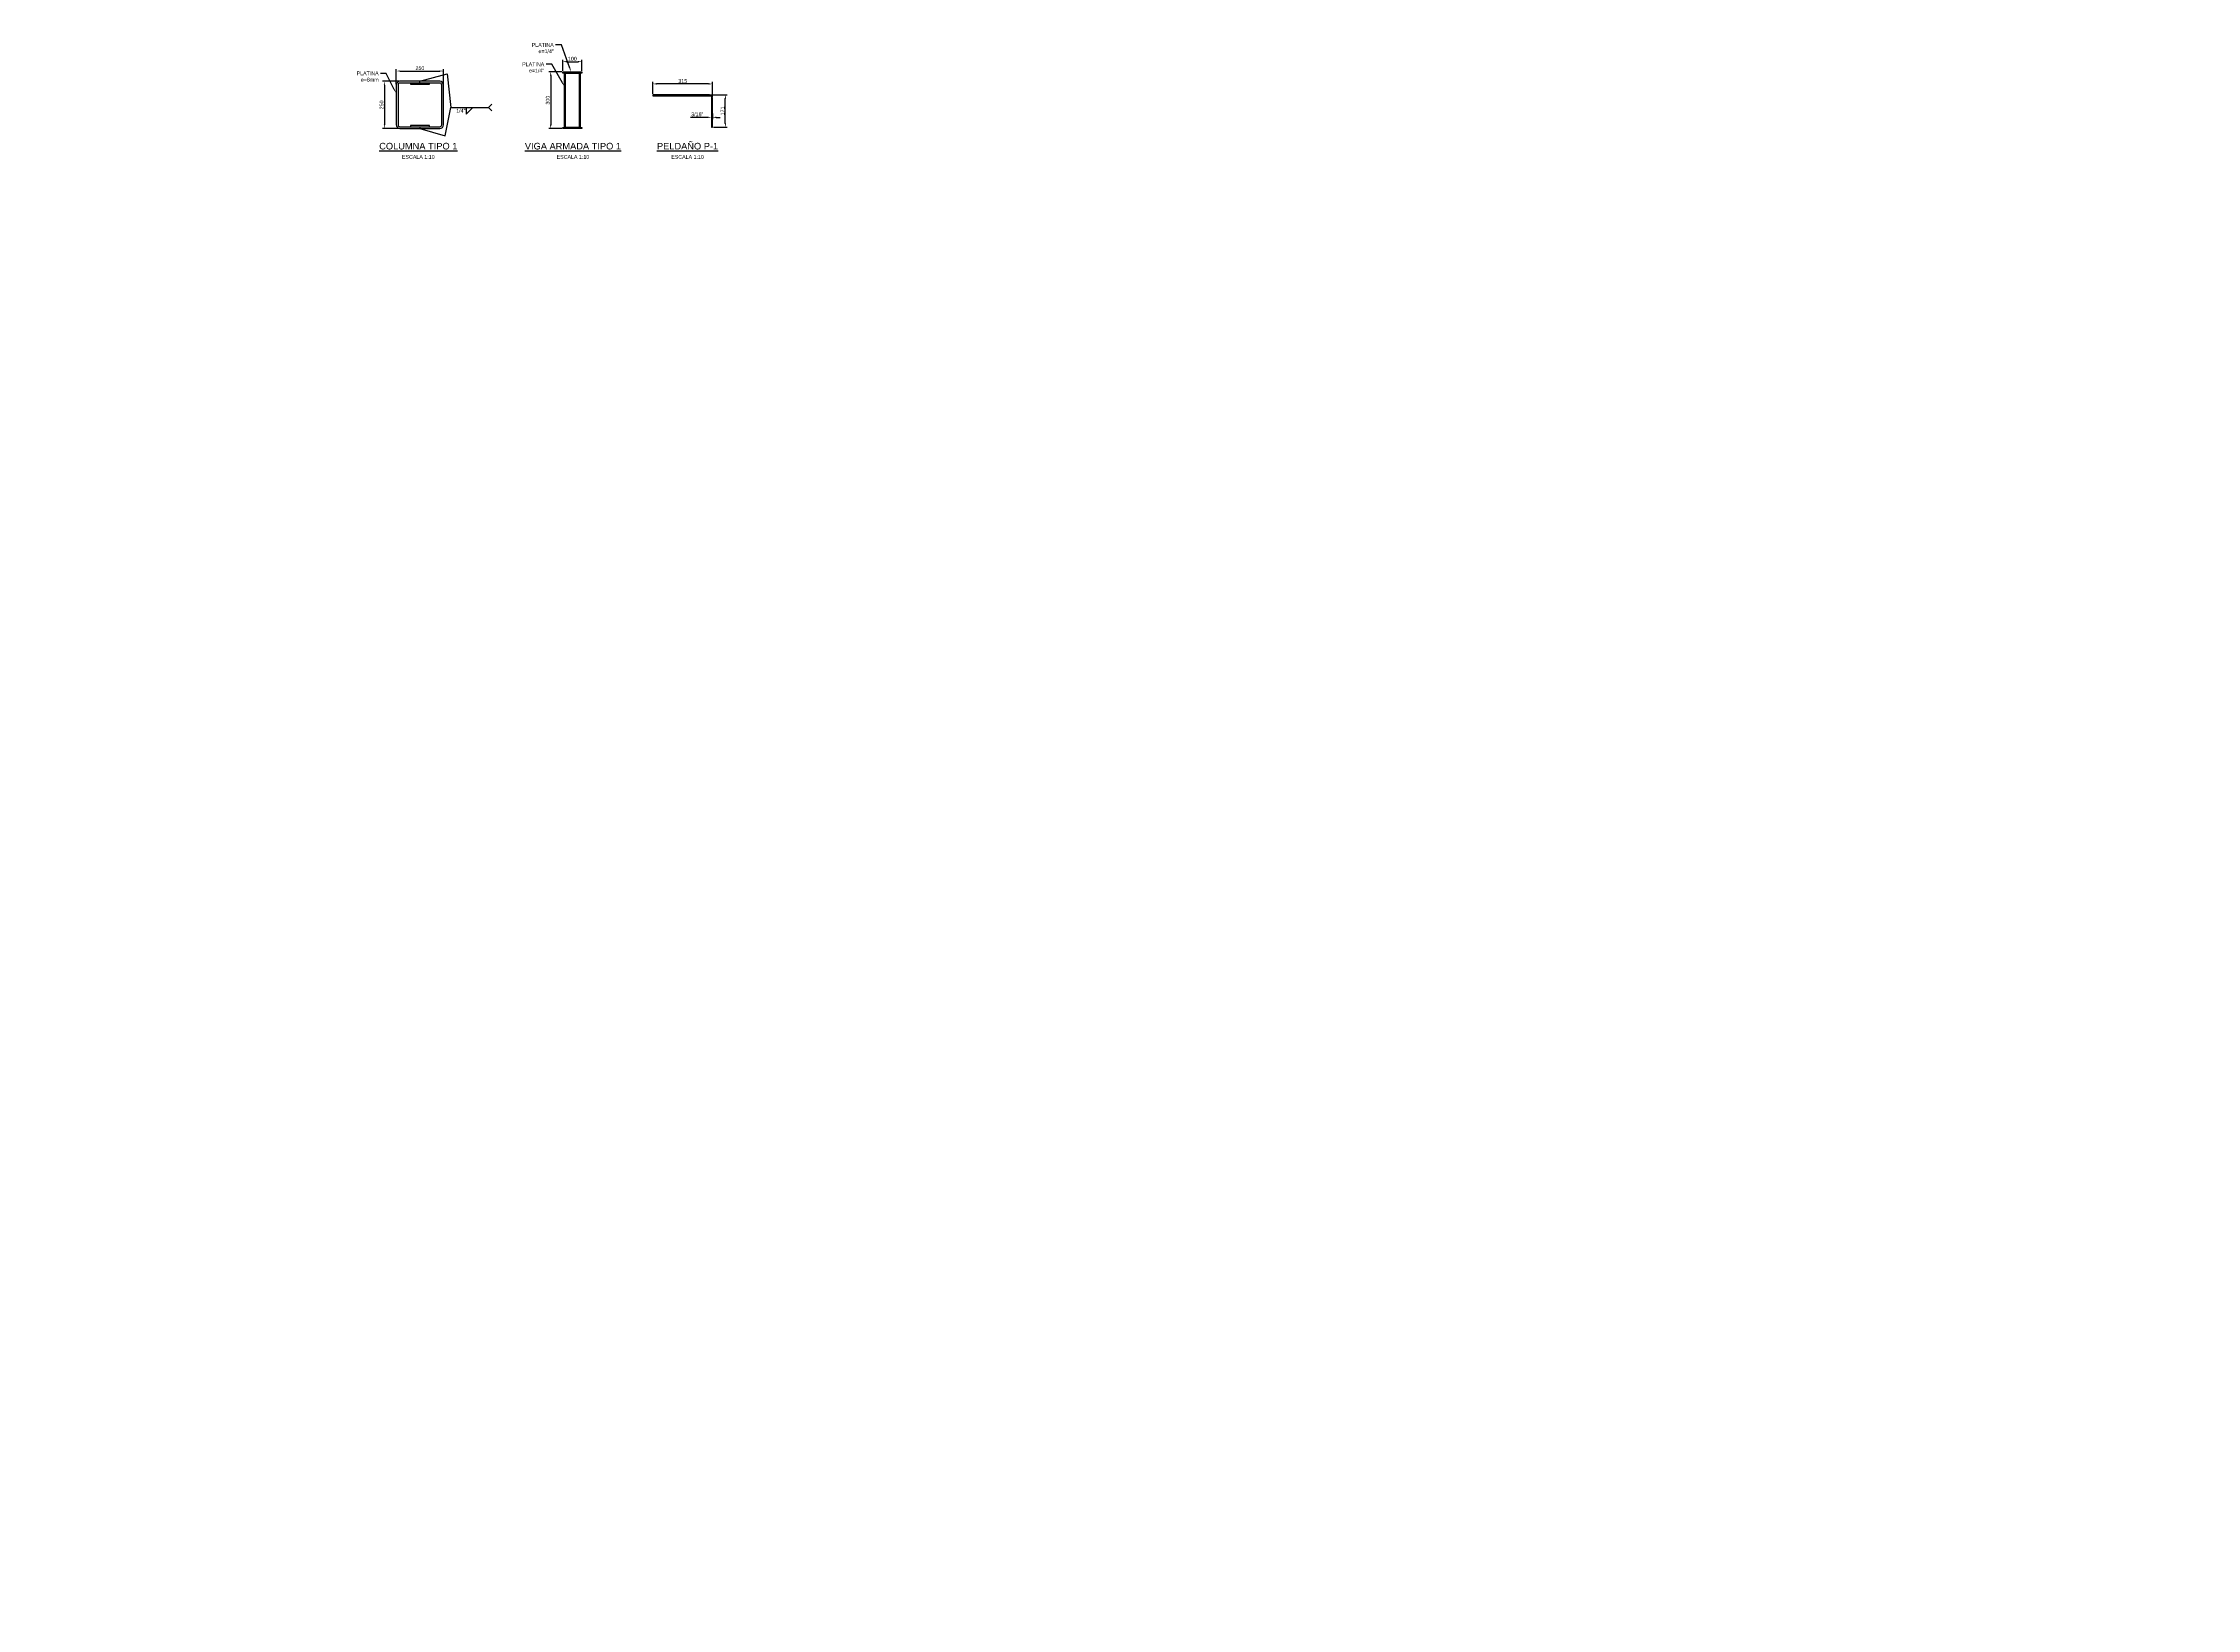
# Model space of a CAD drawing. Header units: millimetres. Extents: x -59786 to 1889966, y -10432 to 69447.
# Drawn here: x 10722 to 22100, y 4934 to 13209 of the extents above; entities that cross this region are included whole.
import ezdxf
from ezdxf import colors
from ezdxf.entities.mleader import LeaderData, LeaderLine
from ezdxf.enums import TextEntityAlignment as Align
from ezdxf.math import Vec2, Vec3

# ---------------------------------------------------------------- set-up
doc = ezdxf.new("R2010")
doc.units = ezdxf.units.MM
doc.header["$LTSCALE"] = 0.2
for name, color, linetype in [('EE-TEXTO 1', 4, 'Continuous'), ('EE-TEXTO 2', 2, 'Continuous'), ('SIM-COTAS', 1, 'Continuous'), ('SIM-PELDAÑOS', 5, 'Continuous'), ('SIM-PLATINAS', 2, 'Continuous'), ('SIM-PTE 250x250x8mm', 51, 'Continuous'), ('SIM-PTE 300x100x7', 213, 'Continuous')]:
    doc.layers.add(name, color=color, linetype=linetype)
doc.styles.add('ARIAL EE', font='arial.ttf')
doc.styles.get("Standard").update_dxf_attribs({"font": 'arial.ttf'})
doc.dimstyles.new('EE 1_STANDAR', dxfattribs={"dimtxt": 2, "dimasz": 2, "dimexe": 1, "dimexo": 0.5, "dimgap": 0.5, "dimtad": 1, "dimdec": 0, "dimdsep": 46, "dimtxsty": 'ARIAL EE', "dimcen": 1.5, "dimclrd": 256, "dimclre": 256, "dimclrt": 2, "dimadec": 0, "dimazin": 0, "dimtfac": 1, "dimtdec": 0, "dimtix": 1, "dimtmove": 0, "dimatfit": 2, "dimfxl": 1, "dimlwd": -1, "dimlwe": -1, "dimarcsym": 0})

# ---------------------------------------------------------------- blocks, each defined once
blk = doc.blocks.new('*D120')
at = {"layer": 'SIM-COTAS', "transparency": 16777216}
for p, q in [((12603, 13007), (12515, 13007)), ((12525, 12987), (12525, 12777)), ((12603, 12757), (12515, 12757))]:
    blk.add_line(p, q, dxfattribs=at)
for points in [[(12522, 12987), (12528, 12987), (12525, 13007)], [(12522, 12777), (12528, 12777), (12525, 12757)]]:
    blk.add_solid(points, dxfattribs=at)
at = {"layer": 'SIM-COTAS', "color": 2, "transparency": 16777216, "insert": (12510, 12882), "char_height": 20, "attachment_point": 5, "rotation": 90, "style": 'ARIAL EE'}
blk.add_mtext('250', dxfattribs=at)
blk = doc.blocks.new('*D121')
at = {"layer": 'SIM-COTAS', "transparency": 16777216}
for p, q in [((12588, 12992), (12588, 13071)), ((12608, 13061), (12818, 13061)), ((12838, 12992), (12838, 13071))]:
    blk.add_line(p, q, dxfattribs=at)
for points in [[(12608, 13064), (12608, 13058), (12588, 13061)], [(12818, 13064), (12818, 13058), (12838, 13061)]]:
    blk.add_solid(points, dxfattribs=at)
at = {"layer": 'SIM-COTAS', "color": 2, "transparency": 16777216, "insert": (12713, 13076), "char_height": 20, "attachment_point": 5, "style": 'ARIAL EE'}
blk.add_mtext('250', dxfattribs=at)
blk = doc.blocks.new('TÍTULO')
at = {"layer": 'EE-TEXTO 1', "style": 'ARIAL EE'}
blk.add_attdef('%%UVISTAENPLANTA', text='', height=3.5, dxfattribs=at).set_placement((-0.5, 3.5), align=Align.CENTER)
at = {"layer": 'EE-TEXTO 2', "style": 'ARIAL EE'}
for tag, p in [('SUBTITULO', (-0.8, -1.3)), ('ESCALA1:100', (-0.3, -5.1))]:
    blk.add_attdef(tag, text='', height=2, dxfattribs=at).set_placement(p, align=Align.CENTER)
blk = doc.blocks.new('AWS-FILL')
for p, q in [((0, 0), (20, 0)), ((8.2, -3.5), (11.7, 0)), ((8.2, 0), (8.2, -3.5))]:
    blk.add_line(p, q)
at = {"layer": 'EE-TEXTO 2', "style": 'ARIAL EE', "flags": 12}
blk.add_attdef('VALOR_SOLDADURA', text='', height=2, dxfattribs=at).set_placement((7.8, -2.7), align=Align.RIGHT)
blk.add_attdef('DE-TANTO-CADA-TANTO', (12.7, -2.7), '', height=2, dxfattribs=at)
blk = doc.blocks.new('OBSERVACION')
for q in [(1.8, 1.8), (1.8, -1.8)]:
    blk.add_line((0, 0), q)
at = {"layer": 'EE-TEXTO 2', "style": 'ARIAL EE', "flags": 4}
blk.add_attdef('OBSERVACION', (2.3, -1.1), '', height=2, dxfattribs=at)
blk = doc.blocks.new('*D124')
at = {"layer": 'SIM-COTAS', "transparency": 16777216}
for p, q in [((13468, 13062), (13468, 13120)), ((13488, 13110), (13548, 13110)), ((13568, 13062), (13568, 13120))]:
    blk.add_line(p, q, dxfattribs=at)
for points in [[(13488, 13114), (13488, 13107), (13468, 13110)], [(13548, 13114), (13548, 13107), (13568, 13110)]]:
    blk.add_solid(points, dxfattribs=at)
at = {"layer": 'SIM-COTAS', "color": 2, "transparency": 16777216, "insert": (13518, 13126), "char_height": 20, "attachment_point": 5, "style": 'ARIAL EE'}
blk.add_mtext('100', dxfattribs=at)
blk = doc.blocks.new('*D125')
at = {"layer": 'SIM-COTAS', "transparency": 16777216}
for p, q in [((13463, 13057), (13394, 13057)), ((13404, 13037), (13404, 12777)), ((13463, 12757), (13394, 12757))]:
    blk.add_line(p, q, dxfattribs=at)
for points in [[(13400, 13037), (13407, 13037), (13404, 13057)], [(13400, 12777), (13407, 12777), (13404, 12757)]]:
    blk.add_solid(points, dxfattribs=at)
at = {"layer": 'SIM-COTAS', "color": 2, "transparency": 16777216, "insert": (13388, 12907), "char_height": 20, "attachment_point": 5, "rotation": 90, "style": 'ARIAL EE'}
blk.add_mtext('300', dxfattribs=at)
blk = doc.blocks.new('*D126')
at = {"layer": 'SIM-COTAS', "transparency": 16777216}
for p, q in [((14248, 12935), (14336, 12935)), ((14326, 12784), (14326, 12915)), ((14263, 12764), (14336, 12764))]:
    blk.add_line(p, q, dxfattribs=at)
for points in [[(14323, 12915), (14330, 12915), (14326, 12935)], [(14323, 12784), (14330, 12784), (14326, 12764)]]:
    blk.add_solid(points, dxfattribs=at)
at = {"layer": 'SIM-COTAS', "color": 2, "transparency": 16777216, "insert": (14311, 12850), "char_height": 20, "attachment_point": 5, "rotation": 90, "style": 'ARIAL EE'}
blk.add_mtext('171', dxfattribs=at)
blk = doc.blocks.new('*D127')
at = {"layer": 'SIM-COTAS', "transparency": 16777216}
for p, q in [((13943, 12940), (13943, 13003)), ((14238, 12993), (13963, 12993)), ((14258, 12925), (14258, 13003))]:
    blk.add_line(p, q, dxfattribs=at)
for points in [[(13963, 12996), (13963, 12989), (13943, 12993)], [(14238, 12996), (14238, 12989), (14258, 12993)]]:
    blk.add_solid(points, dxfattribs=at)
at = {"layer": 'SIM-COTAS', "color": 2, "transparency": 16777216, "insert": (14101, 13008), "char_height": 20, "attachment_point": 5, "style": 'ARIAL EE'}
blk.add_mtext('315', dxfattribs=at)
blk = doc.blocks.new('*D128')
at = {"layer": 'SIM-COTAS', "transparency": 16777216}
for p, q in [((14233, 12816), (14142, 12816)), ((14253, 12837), (14253, 12806)), ((14258, 12816), (14253, 12816)), ((14258, 12837), (14258, 12806)), ((14278, 12816), (14298, 12816))]:
    blk.add_line(p, q, dxfattribs=at)
for points in [[(14233, 12820), (14233, 12813), (14253, 12816)], [(14278, 12820), (14278, 12813), (14258, 12816)]]:
    blk.add_solid(points, dxfattribs=at)
at = {"layer": 'SIM-COTAS', "color": 2, "transparency": 16777216, "insert": (14178, 12832), "char_height": 20, "attachment_point": 5, "style": 'ARIAL EE'}
blk.add_mtext('3/16"', dxfattribs=at)

msp = doc.modelspace()

# ---------------------------------------------------------------- linework, layer by layer
at = {"layer": 'SIM-COTAS'}
for p in [(12856.063, 13045.397), (12846.593, 12718.149)]:
    msp.add_line(p, (12875.349, 12868.231), dxfattribs=at)
at = {"layer": 'SIM-PELDAÑOS'}
msp.add_lwpolyline([(13943.168, 12930.398), (14243.168, 12930.398, -0.414213562), (14253.418, 12920.148), (14253.418, 12764.433), (14258.168, 12764.433), (14258.168, 12920.148, 0.414213562), (14243.168, 12935.148), (13943.168, 12935.148), (13943.168, 12930.398)], format="xyb", dxfattribs=at)
at = {"layer": 'SIM-PLATINAS'}
for points in [[(12662.813, 12997.273), (12662.813, 12991.273), (12762.813, 12991.273), (12762.813, 12997.273)], [(12662.813, 12772.273), (12662.813, 12766.273), (12762.813, 12766.273), (12762.813, 12772.273)]]:
    msp.add_lwpolyline(points, close=True, dxfattribs=at)
at = {"layer": 'SIM-PTE 250x250x8mm'}
for p, q in [((12712.813, 12997.273), (12712.813, 13006.773)), ((12712.813, 12766.273), (12712.813, 12756.773))]:
    msp.add_line(p, q, dxfattribs=at)
for points in [[(12607.563, 12756.773), (12818.063, 12756.773, 0.414213562), (12837.813, 12776.523), (12837.813, 12987.023, 0.414213562), (12818.063, 13006.773), (12607.563, 13006.773, 0.414213562), (12587.813, 12987.023), (12587.813, 12776.523, 0.414213562)], [(12607.563, 12766.273), (12818.063, 12766.273, 0.414213562), (12828.313, 12776.523), (12828.313, 12987.023, 0.414213562), (12818.063, 12997.273), (12607.563, 12997.273, 0.414213562), (12597.313, 12987.023), (12597.313, 12776.523, 0.414213562)]]:
    msp.add_lwpolyline(points, format="xyb", close=True, dxfattribs=at)
at = {"layer": 'SIM-PTE 300x100x7'}
for points in [[(13467.818, 13056.773), (13567.818, 13056.773), (13567.818, 13050.523), (13467.818, 13050.523)], [(13481.568, 13050.523), (13475.318, 13050.523), (13475.318, 12763.023), (13481.568, 12763.023)], [(13554.749, 12763.023), (13481.568, 12763.023), (13481.568, 13050.523), (13554.749, 13050.523)], [(13560.318, 13050.523), (13554.749, 13050.523), (13554.749, 12763.023), (13560.318, 12763.023)], [(13467.818, 12763.023), (13567.818, 12763.023), (13567.818, 12756.773), (13467.818, 12756.773)]]:
    msp.add_lwpolyline(points, close=True, dxfattribs=at)

# ---------------------------------------------------------------- block references
at = {"layer": 'EE-TEXTO 1'}
ref = msp.add_blockref('TÍTULO', (12704.22, 12663.975, 0.584), dxfattribs=dict(at, xscale=10, yscale=10, zscale=10))
ref.add_attrib('%%UTÍTULO', '%%UCOLUMNA TIPO 1', dxfattribs={"height": 35, "style": 'ARIAL EE'}).set_placement((12704.22, 12663.975, 0.584), align=Align.MIDDLE_CENTER)
ref.add_attrib('ESCALA', 'ESCALA 1:10', dxfattribs={"layer": 'EE-TEXTO 2', "height": 20, "style": 'ARIAL EE'}).set_placement((12704.22, 12606.918, 0.584), align=Align.MIDDLE_CENTER)
ref = msp.add_blockref('TÍTULO', (13521.102, 12663.975, 0.584), dxfattribs=dict(at, xscale=10, yscale=10, zscale=10))
ref.add_attrib('%%UTÍTULO', '%%UVIGA ARMADA TIPO 1', dxfattribs={"height": 35, "style": 'ARIAL EE'}).set_placement((13521.102, 12663.975, 0.584), align=Align.MIDDLE_CENTER)
ref.add_attrib('ESCALA', 'ESCALA 1:10', dxfattribs={"layer": 'EE-TEXTO 2', "height": 20, "style": 'ARIAL EE'}).set_placement((13521.102, 12606.918, 0.584), align=Align.MIDDLE_CENTER)
ref = msp.add_blockref('TÍTULO', (14126.567, 12663.975, 0.584), dxfattribs=dict(at, xscale=10, yscale=10, zscale=10))
ref.add_attrib('%%UTÍTULO', '%%UPELDAÑO P-1', dxfattribs={"height": 35, "style": 'ARIAL EE'}).set_placement((14126.567, 12663.975, 0.584), align=Align.MIDDLE_CENTER)
ref.add_attrib('ESCALA', 'ESCALA 1:10', dxfattribs={"layer": 'EE-TEXTO 2', "height": 20, "style": 'ARIAL EE'}).set_placement((14126.567, 12606.918, 0.584), align=Align.MIDDLE_CENTER)
at = {"layer": 'SIM-COTAS', "xscale": 10, "yscale": 10, "zscale": 10}
msp.add_blockref('AWS-FILL', (12875.349, 12868.231), dxfattribs=at).add_auto_attribs({'VALOR_SOLDADURA': '1/4"'})
msp.add_blockref('OBSERVACION', (13075.349, 12868.231), dxfattribs=at)

# ---------------------------------------------------------------- dimensions: what is measured, and where the dimension line sits
at = {"layer": 'SIM-COTAS'}
for base, p1, p2, picture, middle in [((12837.813, 13061.073), (12587.813, 12987.023), (12837.813, 12987.023), '*D121', (12712.813, 13076.284)), ((13567.818, 13110.485), (13467.818, 13056.773), (13567.818, 13056.773), '*D124', (13517.818, 13125.696)), ((13943.168, 12992.531), (14258.168, 12920.148), (13943.168, 12935.148), '*D127', (14100.668, 13007.75))]:
    dim = msp.add_linear_dim(base=base, p1=p1, p2=p2, dimstyle='EE 1_STANDAR', dxfattribs=at)
    dim.commit()
    dim.dimension.update_dxf_attribs({"geometry": picture, "text_midpoint": middle})
for base, p1, p2, picture, middle in [((12525.074, 12756.773), (12607.563, 13006.773), (12607.563, 12756.773), '*D120', (12509.863, 12881.773)), ((13403.672, 12756.773), (13467.818, 13056.773), (13467.818, 12756.773), '*D125', (13388.454, 12906.773)), ((14326.468, 12935.148), (14258.168, 12764.433), (14243.168, 12935.148), '*D126', (14311.427, 12849.791))]:
    dim = msp.add_linear_dim(base=base, p1=p1, p2=p2, angle=90, dimstyle='EE 1_STANDAR', dxfattribs=at)
    dim.commit()
    dim.dimension.update_dxf_attribs({"geometry": picture, "text_midpoint": middle})
dim = msp.add_linear_dim(base=(14253.418, 12816.416), p1=(14258.168, 12842.291), p2=(14253.418, 12842.291), text='3/16"', dimstyle='EE 1_STANDAR', dxfattribs=at)
dim.commit()
dim.dimension.update_dxf_attribs({"geometry": '*D128', "text_midpoint": (14177.511, 12816.416), "dimtype": 160})

# ---------------------------------------------------------------- leaders
for points in [[(12712.813, 13006.773), (12856.063, 13045.397)], [(12712.813, 12756.773), (12846.593, 12718.149)]]:
    msp.add_leader(points, dimstyle='EE 1_STANDAR', override={"dimscale": 0, "dimgap": 0.8, "dimtad": 1}, dxfattribs=at)
at = {"layer": 'SIM-COTAS', "linetype": 'Continuous'}
ml = msp.add_multileader_mtext('Standard', dxfattribs=at)
ml.set_content('\\A1;{\\C2;PLATINA\\Pe=1/4"}', color=256)
ml.set_leader_properties()
ml.build(insert=Vec2(0, 0))
ml.multileader.update_dxf_attribs({"dogleg_length": 0.0025, "arrow_head_size": 20, "scale": 10})
ctx = ml.context
ctx.base_point, ctx.scale, ctx.char_height, ctx.arrow_head_size, ctx.landing_gap_size, ctx.plane_origin = Vec3(13295.384, 13198.594), 10, 20, 20, 10, Vec3(31485.238, 18205.804)
ctx.text_align_type = 2
notes = []
notes.append((ctx, [(0, (1, 1, 0), (13460.089, 13198.594), (-1, 0), 30.368, [(0, [(13511.375, 13056.773)], 0, [])])]))
ctx.mtext.insert, ctx.mtext.rotation, ctx.mtext.width, ctx.mtext.defined_height, ctx.mtext.alignment, ctx.mtext.flow_direction = Vec3(13419.722, 13208.764), 6.283185307, 117.69561, 82.219, 3, 5
ml = msp.add_multileader_mtext('Standard', dxfattribs=at)
ml.set_content('\\A1;{\\C2;PLATINA\\Pe=1/4"}', color=256)
ml.set_leader_properties()
ml.build(insert=Vec2(0, 0))
ml.multileader.update_dxf_attribs({"dogleg_length": 0.0025, "arrow_head_size": 20, "scale": 10})
ctx = ml.context
ctx.base_point, ctx.scale, ctx.char_height, ctx.arrow_head_size, ctx.landing_gap_size, ctx.plane_origin = Vec3(13245.172, 13096.414), 10, 20, 20, 10, Vec3(31449.181, 18130.028)
ctx.text_align_type = 2
notes.append((ctx, [(0, (1, 1, 0), (13409.878, 13096.414), (-1, 0), 30.368, [(0, [(13475.318, 12980.997)], 0, [])])]))
ctx.mtext.insert, ctx.mtext.rotation, ctx.mtext.width, ctx.mtext.defined_height, ctx.mtext.alignment, ctx.mtext.flow_direction = Vec3(13369.51, 13106.584), 6.283185307, 117.69561, 82.219, 3, 5
ml = msp.add_multileader_mtext('Standard', dxfattribs=at)
ml.set_content('\\A1;{\\C2;PLATINA\\Pe=8mm}', color=256)
ml.set_leader_properties()
ml.build(insert=Vec2(0, 0))
ml.multileader.update_dxf_attribs({"dogleg_length": 0.0025, "arrow_head_size": 20, "scale": 10})
ctx = ml.context
ctx.base_point, ctx.scale, ctx.char_height, ctx.arrow_head_size, ctx.landing_gap_size, ctx.plane_origin = Vec3(12370.505, 13048.551, 0.584), 10, 20, 20, 10, Vec3(30560.36, 18094.075, 0.584)
ctx.text_align_type = 2
notes.append((ctx, [(0, (1, 1, 0), (12535.211, 13048.551, 0.584), (-1, 0), 30.368, [(0, [(12586.497, 12945.044, 0.584)], 0, [])])]))
ctx.mtext.insert, ctx.mtext.rotation, ctx.mtext.width, ctx.mtext.defined_height, ctx.mtext.alignment, ctx.mtext.flow_direction = Vec3(12494.844, 13058.722, 0.584), 6.283185307, 117.69561, 82.219, 3, 5
ml = msp.add_multileader_mtext('Standard', dxfattribs=at)
ml.set_content('\\A1;{\\C2;PELDAÑO P1 LAM e = 3/6"}', color=256)
ml.set_leader_properties()
ml.build(insert=Vec2(0, 0))
ml.multileader.update_dxf_attribs({"dogleg_length": 0.0025, "arrow_head_size": 100, "scale": 50})
ctx = ml.context
ctx.base_point, ctx.scale, ctx.char_height, ctx.arrow_head_size, ctx.landing_gap_size, ctx.plane_origin = Vec3(5047.551, 12032.733), 50, 100, 100, 50, Vec3(833.289, -5722.216)
notes.append((ctx, [(0, (1, 1, 0), (4861.373, 12032.733), (1, 0), 186.178, [(0, [(4861.451, 11434.857)], 0, [])])]))
ctx.mtext.insert, ctx.mtext.rotation, ctx.mtext.width, ctx.mtext.defined_height, ctx.mtext.flow_direction = Vec3(5097.551, 12083.62), 6.283185307, 948.96791, 411.095, 5
ml = msp.add_multileader_mtext('Standard', dxfattribs=at)
ml.set_content('\\A1;{\\C2;DESCANSO LAM e = 3/6"}', color=256)
ml.set_leader_properties()
ml.build(insert=Vec2(0, 0))
ml.multileader.update_dxf_attribs({"dogleg_length": 0.0025, "arrow_head_size": 100, "scale": 50})
ctx = ml.context
ctx.base_point, ctx.scale, ctx.char_height, ctx.arrow_head_size, ctx.landing_gap_size, ctx.plane_origin = Vec3(6790.526, 11656.086), 50, 100, 100, 50, Vec3(2576.264, -6405.073)
notes.append((ctx, [(0, (1, 1, 0), (6604.348, 11656.086), (1, 0), 186.178, [(0, [(6604.426, 10752)], 0, [])])]))
ctx.mtext.insert, ctx.mtext.rotation, ctx.mtext.width, ctx.mtext.defined_height, ctx.mtext.flow_direction = Vec3(6840.526, 11706.973), 6.283185307, 886.56141, 411.095, 5
ml = msp.add_multileader_mtext('Standard', dxfattribs=at)
ml.set_content('{\\C2;PTE 300x100x7mm}', color=256)
ml.set_leader_properties()
ml.build(insert=Vec2(0, 0))
ml.multileader.update_dxf_attribs({"dogleg_length": 0.0025, "arrow_head_size": 100, "scale": 50})
ctx = ml.context
ctx.base_point, ctx.scale, ctx.char_height, ctx.arrow_head_size, ctx.landing_gap_size, ctx.plane_origin = Vec3(6459.235, 9964.038), 50, 100, 100, 50, Vec3(2244.974, -6709.823)
notes.append((ctx, [(0, (1, 1, 0), (6273.058, 9964.038), (1, 0), 186.178, [(0, [(6273.136, 10447.25)], 0, [])])]))
ctx.mtext.insert, ctx.mtext.rotation, ctx.mtext.width, ctx.mtext.defined_height, ctx.mtext.flow_direction = Vec3(6509.235, 10014.925), 6.283185307, 1223.25679, 411.095, 5
ml = msp.add_multileader_mtext('Standard', dxfattribs=at)
ml.set_content('{\\C2;CAJON ARMADO 1}', color=256)
ml.set_leader_properties()
ml.build(insert=Vec2(0, 0))
ml.multileader.update_dxf_attribs({"dogleg_length": 0.0025, "arrow_head_size": 100, "scale": 50})
ctx = ml.context
ctx.base_point, ctx.scale, ctx.char_height, ctx.arrow_head_size, ctx.landing_gap_size, ctx.plane_origin = Vec3(8262.373, 10161.179), 50, 100, 100, 50, Vec3(4048.112, -6709.823)
notes.append((ctx, [(0, (1, 1, 0), (8076.195, 10161.179), (1, 0), 186.178, [(0, [(8076.274, 10447.25)], 0, [])])]))
ctx.mtext.insert, ctx.mtext.rotation, ctx.mtext.width, ctx.mtext.defined_height, ctx.mtext.flow_direction = Vec3(8312.373, 10212.032), 6.283185307, 974.70283, 411.095, 5
ml = msp.add_multileader_mtext('Standard', dxfattribs=at)
ml.set_content('\\A1;{\\C2;PELDAÑO P1 LAM e = 3/6"}', color=256)
ml.set_leader_properties()
ml.build(insert=Vec2(0, 0))
ml.multileader.update_dxf_attribs({"dogleg_length": 0.0025, "arrow_head_size": 100, "scale": 50})
ctx = ml.context
ctx.base_point, ctx.scale, ctx.char_height, ctx.arrow_head_size, ctx.landing_gap_size, ctx.plane_origin = Vec3(5047.551, 7082.448), 50, 100, 100, 50, Vec3(833.289, -10672.502)
notes.append((ctx, [(0, (1, 1, 0), (4861.373, 7082.448), (1, 0), 186.178, [(0, [(4861.451, 6484.571)], 0, [])])]))
ctx.mtext.insert, ctx.mtext.rotation, ctx.mtext.width, ctx.mtext.defined_height, ctx.mtext.flow_direction = Vec3(5097.551, 7133.334), 6.283185307, 912.09382, 411.095, 5
ml = msp.add_multileader_mtext('Standard', dxfattribs=at)
ml.set_content('\\A1;{\\C2;DESCANSO LAM e = 3/6"}', color=256)
ml.set_leader_properties()
ml.build(insert=Vec2(0, 0))
ml.multileader.update_dxf_attribs({"dogleg_length": 0.0025, "arrow_head_size": 100, "scale": 50})
ctx = ml.context
ctx.base_point, ctx.scale, ctx.char_height, ctx.arrow_head_size, ctx.landing_gap_size, ctx.plane_origin = Vec3(6790.526, 6943.42), 50, 100, 100, 50, Vec3(2576.264, -11355.145)
notes.append((ctx, [(0, (1, 1, 0), (6604.348, 6943.42), (1, 0), 186.178, [(0, [(6604.426, 5801.929)], 0, [])])]))
ctx.mtext.insert, ctx.mtext.rotation, ctx.mtext.width, ctx.mtext.defined_height, ctx.mtext.flow_direction = Vec3(6840.526, 6994.306), 6.283185307, 886.56141, 411.095, 5
ml = msp.add_multileader_mtext('Standard', dxfattribs=at)
ml.set_content('{\\C2;PTE 300x100x7mm}', color=256)
ml.set_leader_properties()
ml.build(insert=Vec2(0, 0))
ml.multileader.update_dxf_attribs({"dogleg_length": 0.0025, "arrow_head_size": 100, "scale": 50})
ctx = ml.context
ctx.base_point, ctx.scale, ctx.char_height, ctx.arrow_head_size, ctx.landing_gap_size, ctx.plane_origin = Vec3(6459.235, 5013.966), 50, 100, 100, 50, Vec3(2244.974, -11659.895)
notes.append((ctx, [(0, (1, 1, 0), (6273.058, 5013.966), (1, 0), 186.178, [(0, [(6273.136, 5497.179)], 0, [])])]))
ctx.mtext.insert, ctx.mtext.rotation, ctx.mtext.width, ctx.mtext.defined_height, ctx.mtext.flow_direction = Vec3(6509.235, 5064.853), 6.283185307, 1223.25679, 411.095, 5
ml = msp.add_multileader_mtext('Standard', dxfattribs=at)
ml.set_content('{\\C2;CAJON ARMADO 1}', color=256)
ml.set_leader_properties()
ml.build(insert=Vec2(0, 0))
ml.multileader.update_dxf_attribs({"dogleg_length": 0.0025, "arrow_head_size": 100, "scale": 50})
ctx = ml.context
ctx.base_point, ctx.scale, ctx.char_height, ctx.arrow_head_size, ctx.landing_gap_size, ctx.plane_origin = Vec3(8269.005, 5179.277), 50, 100, 100, 50, Vec3(4054.743, -11659.895)
notes.append((ctx, [(0, (1, 1, 0), (8082.827, 5179.277), (1, 0), 186.178, [(0, [(8082.905, 5497.179)], 0, [])])]))
ctx.mtext.insert, ctx.mtext.rotation, ctx.mtext.width, ctx.mtext.defined_height, ctx.mtext.flow_direction = Vec3(8319.005, 5230.129), 6.283185307, 974.70283, 411.095, 5
for ctx, leaders in notes:
    for number, flags, end, landing, length, lines in leaders:
        leader = LeaderData()
        leader.index, (leader.has_last_leader_line, leader.has_dogleg_vector, leader.attachment_direction) = number, flags
        leader.last_leader_point, leader.dogleg_vector, leader.dogleg_length = Vec3(end), Vec3(landing), length
        for number, points, colour, breaks in lines:
            line = LeaderLine()
            line.index, line.vertices, line.color, line.breaks = number, Vec3.list(points), colors.encode_raw_color(colour), breaks
            leader.lines.append(line)
        ctx.leaders.append(leader)

doc.saveas('drawing.dxf')
